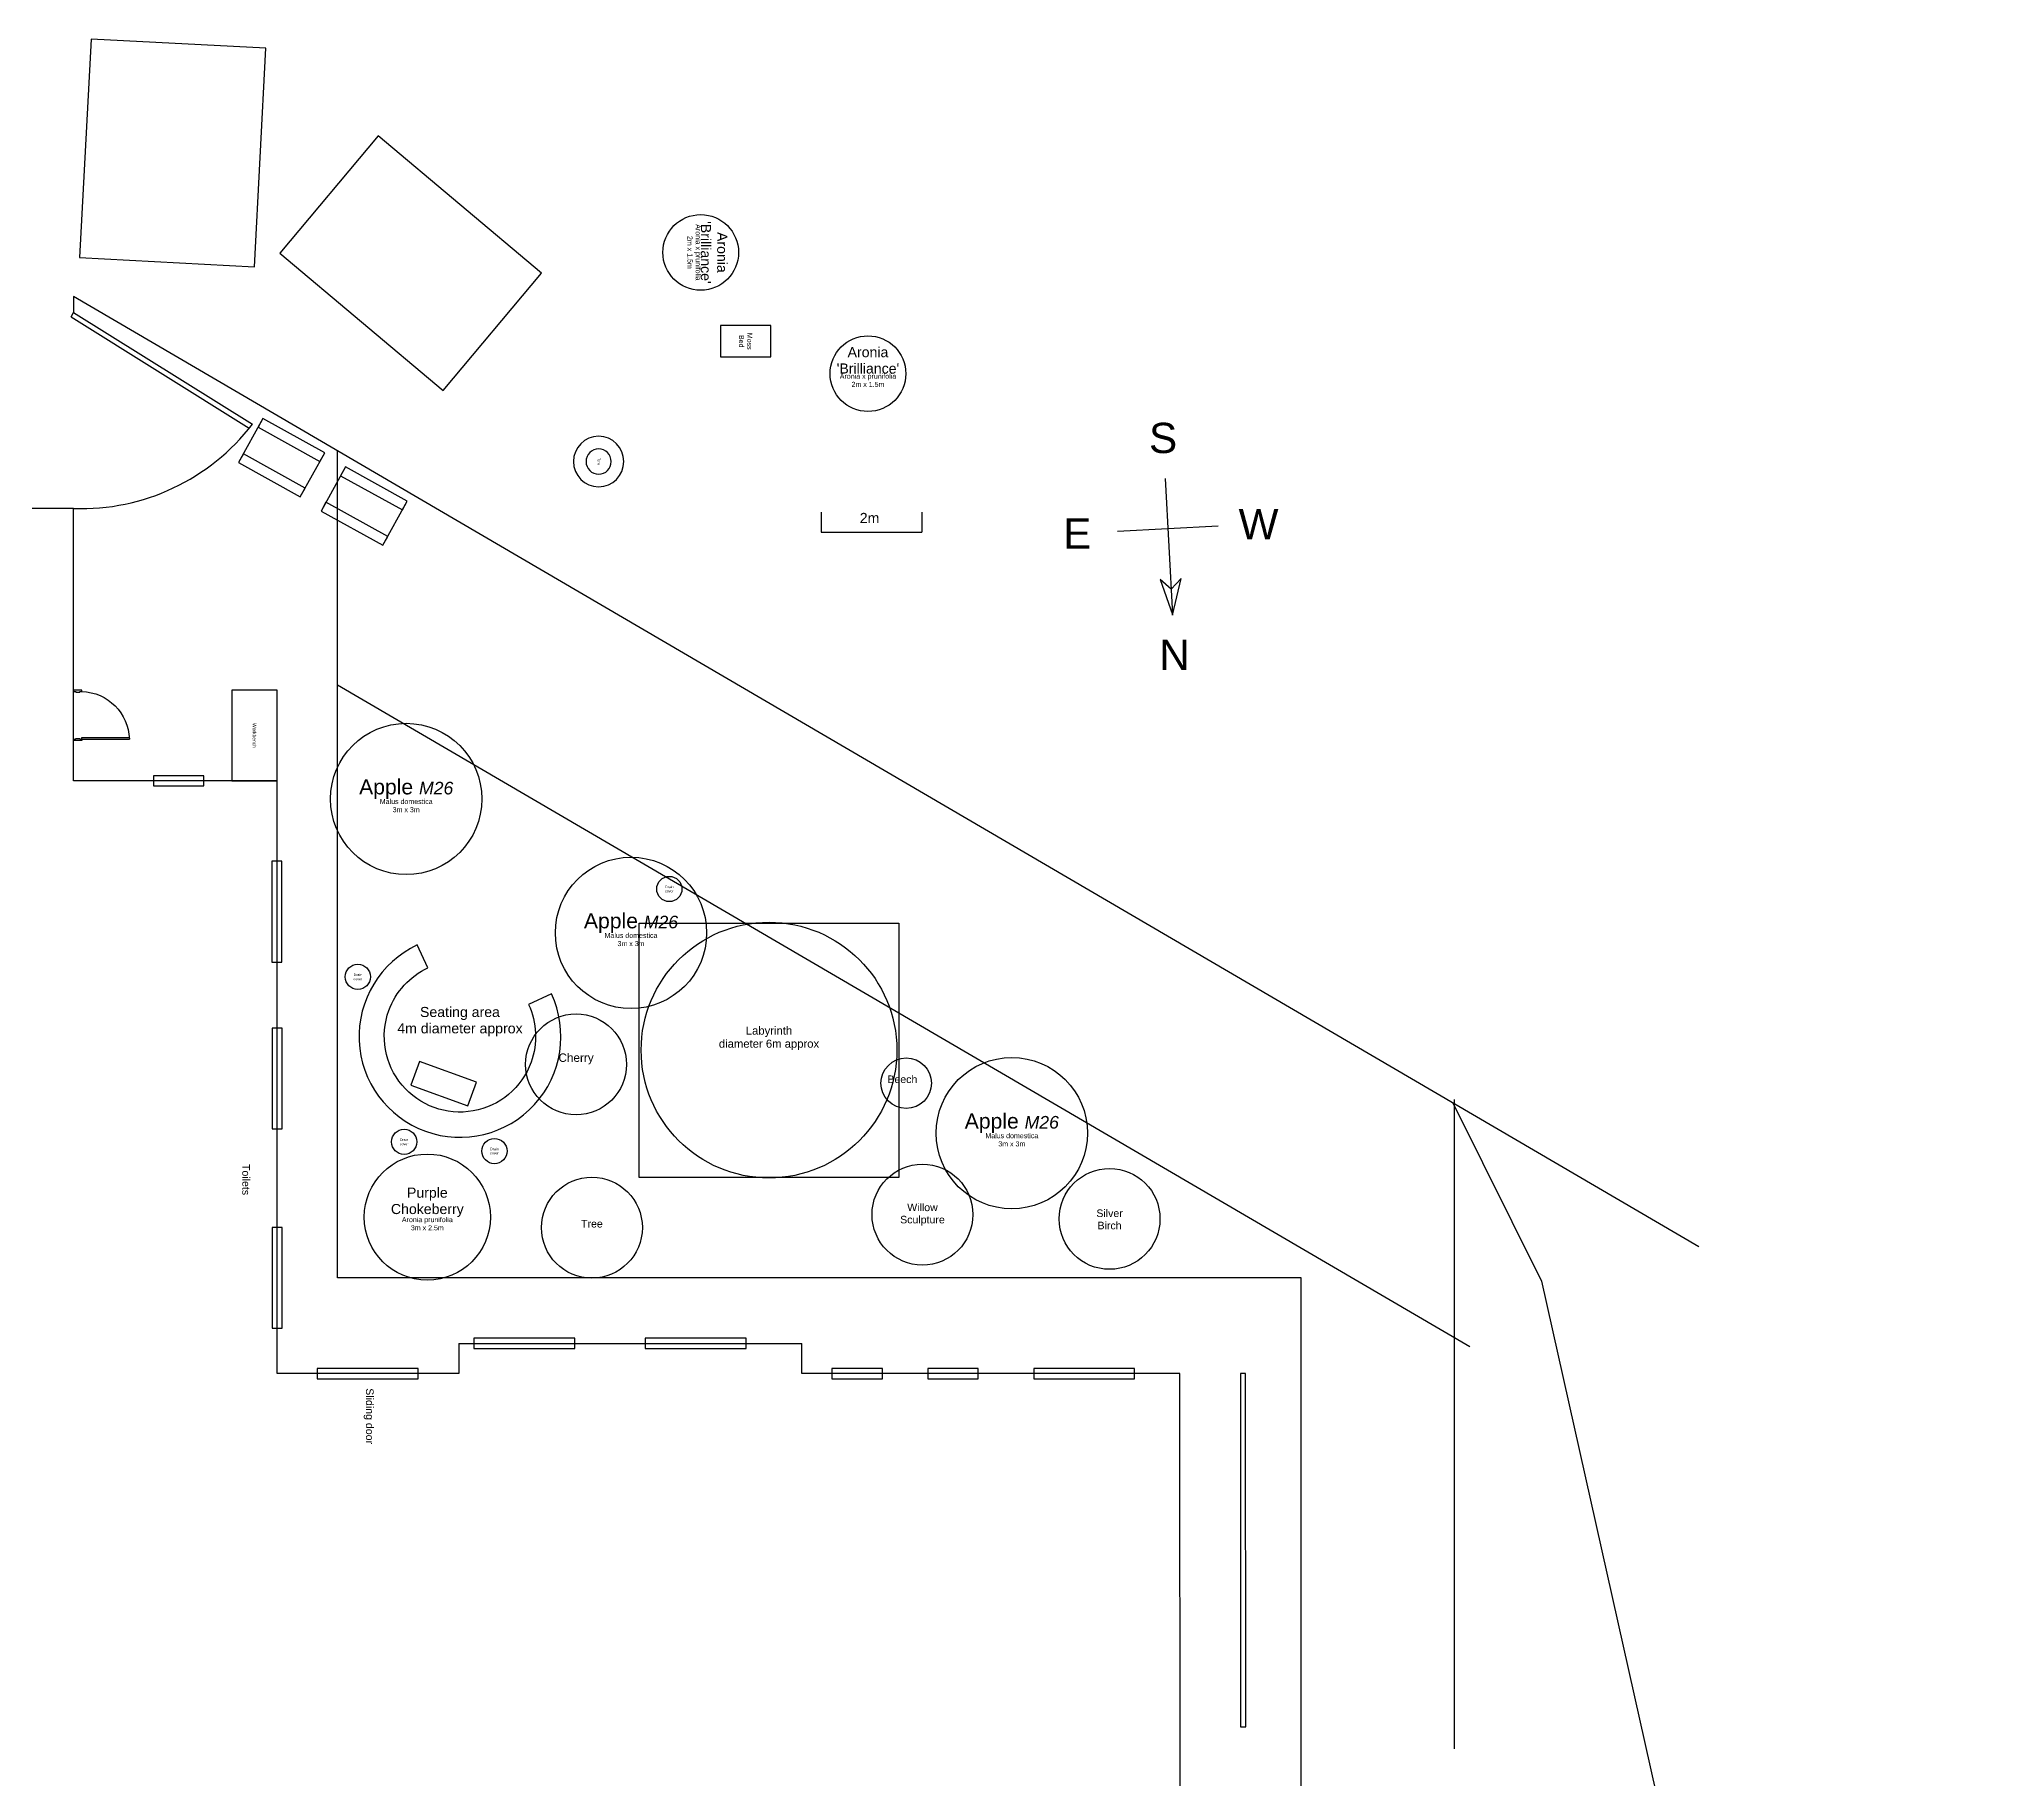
# Model space of a CAD drawing. Header units: metres. Extents: x -90.6 to -17.4, y -58.6 to 1.4.
# Drawn here: x -56.09 to -17.36, y -33.12 to 1.37 of the extents above; entities that cross this region are included whole.
import ezdxf

# ---------------------------------------------------------------- set-up
doc = ezdxf.new("R2010")
doc.units = ezdxf.units.M
doc.layers.get('0').update_dxf_attribs({"lineweight": 25, "true_color": 0xffffff})
for name, color, linetype, lineweight, true_color in [('Areas', 56, 'Continuous', 25, 0x808000), ('Boundary', 1, 'Continuous', 25, 0xff0000), ('Buildings', 30, 'Continuous', 25, 0xff7f00), ('Legend', 40, 'Continuous', 25, 0xffbb00), ('Plant - Shrub', 3, 'Continuous', 25, 0x00ff00), ('Plant - Tree', 3, 'Continuous', 25, 0x00ff00), ('Plant label', 30, 'Continuous', 25, 0xff7f00), ('Remove', 96, 'Continuous', 25, 0x008000), ('Structures', 136, 'Continuous', 25, 0x008080), ('xLabyrinth', 178, 'Continuous', 25, 0x000000)]:
    doc.layers.add(name, color=color, linetype=linetype, lineweight=lineweight, true_color=true_color)
doc.styles.add('textstyle12', font='')
doc.styles.add('textstyle13', font='')
doc.styles.add('textstyle14', font='')
doc.styles.add('textstyle15', font='')
doc.styles.add('textstyle16', font='')
doc.styles.add('textstyle17', font='')
doc.styles.add('textstyle18', font='')
doc.styles.add('textstyle37', font='')
doc.styles.add('textstyle38', font='')
doc.styles.add('textstyle39', font='')
doc.styles.add('textstyle40', font='')
doc.styles.add('textstyle41', font='')
doc.styles.add('textstyle54', font='')
doc.styles.add('textstyle55', font='')
doc.styles.add('textstyle56', font='')
doc.styles.add('textstyle59', font='')
doc.styles.add('textstyle60', font='')
doc.styles.add('textstyle68', font='')
doc.styles.add('textstyle69', font='')
doc.styles.add('textstyle70', font='')
doc.styles.add('textstyle71', font='')
doc.styles.add('textstyle72', font='')
doc.styles.add('textstyle73', font='')
doc.styles.add('textstyle74', font='')
doc.styles.get('textstyle12').set_extended_font_data('Arial')
doc.styles.get('textstyle13').set_extended_font_data('Arial')
doc.styles.get('textstyle14').set_extended_font_data('Arial')
doc.styles.get('textstyle15').set_extended_font_data('Arial')
doc.styles.get('textstyle16').set_extended_font_data('Arial')
doc.styles.get('textstyle17').set_extended_font_data('Arial')
doc.styles.get('textstyle18').set_extended_font_data('Arial')
doc.styles.get('textstyle37').set_extended_font_data('Arial')
doc.styles.get('textstyle38').set_extended_font_data('Arial')
doc.styles.get('textstyle39').set_extended_font_data('Arial')
doc.styles.get('textstyle40').set_extended_font_data('Arial')
doc.styles.get('textstyle41').set_extended_font_data('Arial')
doc.styles.get('textstyle54').set_extended_font_data('Arial')
doc.styles.get('textstyle55').set_extended_font_data('Arial')
doc.styles.get('textstyle56').set_extended_font_data('Arial')
doc.styles.get('textstyle59').set_extended_font_data('Arial')
doc.styles.get('textstyle60').set_extended_font_data('Arial')
doc.styles.get('textstyle68').set_extended_font_data('Arial')
doc.styles.get('textstyle69').set_extended_font_data('Arial')
doc.styles.get('textstyle70').set_extended_font_data('Arial')
doc.styles.get('textstyle71').set_extended_font_data('Arial')
doc.styles.get('textstyle72').set_extended_font_data('Arial')
doc.styles.get('textstyle73').set_extended_font_data('Arial')
doc.styles.get('textstyle74').set_extended_font_data('Arial')
picture_1 = doc.add_image_def('image1.png', size_in_pixel=(1216, 1191))

# ---------------------------------------------------------------- blocks, each defined once
blk = doc.blocks.new('Tree - Malus domestica M26')
at = {"layer": 'Plant - Tree'}
blk.add_circle((0, 0), 1.5, dxfattribs=at)
at = {"layer": 'Plant - Tree', "insert": (0, 0), "char_height": 0.3, "attachment_point": 8, "line_spacing_factor": 0.971628, "style": 'textstyle60'}
blk.add_mtext('\\c32767;Apple \\fArial|b0|i1|c0|p0;\\H0.25;M26', dxfattribs=at)
at = {"layer": 'Plant label', "insert": (0, 0), "char_height": 0.1, "attachment_point": 2, "line_spacing_factor": 0.971628, "style": 'textstyle59'}
blk.add_mtext('\\c32767;Malus domestica\\P3m x 3m', dxfattribs=at)
blk = doc.blocks.new('Picnic table kids')
at = {"layer": 'Structures', "flags": 128}
for points in [[(0, 0.8), (1.4, 0.8), (1.4, 1), (0, 1)], [(0, 0), (1.4, 0), (1.4, 1), (0, 1)], [(0, 0), (1.4, 0), (1.4, 0.2), (0, 0.2)]]:
    blk.add_lwpolyline(points, close=True, dxfattribs=at)
blk = doc.blocks.new('Drain cover')
at = {"layer": 'Structures'}
blk.add_circle((0, 0), 0.25, dxfattribs=at)
at = {"layer": 'Structures', "color": 30, "true_color": 0xff7f00, "insert": (0, 0), "char_height": 0.05, "attachment_point": 5, "style": 'textstyle12'}
blk.add_mtext('Drain\\Pcover', dxfattribs=at)
blk = doc.blocks.new('Structure - window')
at = {"layer": 'Structures', "flags": 128}
blk.add_lwpolyline([(0, -0.1), (1, -0.1), (1, 0.1), (0, 0.1)], close=True, dxfattribs=at)
blk = doc.blocks.new('Gate')
at = {"layer": 'Structures'}
for p, q in [((0.006, 0.112), (-3.418, 2.509)), ((0.063, 0.194), (-3.352, 2.585)), ((0, 0), (0.006, 0.112)), ((0.063, 0.194), (0.006, 0.112))]:
    blk.add_line(p, q, dxfattribs=at)
blk.add_arc((-0.158, -0.281), 4.292, 85.0891, 139.4353, dxfattribs=at)
blk = doc.blocks.new('door')
at = {"layer": 'Structures'}
for p, q in [((0.028, 0.16), (0.028, 1.104)), ((0.06, 0.16), (0.06, 1.103)), ((0, 0.16), (0, 0)), ((0.028, 0.16), (0, 0.16)), ((0.028, 0.12), (0.028, 0.16)), ((0.04, 0.12), (0.028, 0.12)), ((0.028, 0), (0.028, 0.04)), ((0.028, 0.04), (0.04, 0.04)), ((0.04, 0.04), (0.04, 0.12)), ((0, 0), (0.028, 0))]:
    blk.add_line(p, q, dxfattribs=at)
blk.add_lwpolyline([(0.028, 0.16), (0.06, 0.16)], dxfattribs=at)
blk.add_lwpolyline([(1, 0.16), (1, 0), (0.972, 0), (0.972, 0.04), (0.96, 0.04), (0.96, 0.12), (0.972, 0.12), (0.972, 0.16)], close=True, dxfattribs=at)
blk.add_arc((-0.001, 0.131), 0.974, 1.7273, 88.2727, dxfattribs=at)
blk = doc.blocks.new('Tyre')
at = {"layer": 'Structures', "flags": 128}
for points in [[(-0.5, 0, 1), (0.5, 0, 1)], [(-0.25, 0, 1), (0.25, 0, 1)]]:
    blk.add_lwpolyline(points, format="xyb", close=True, dxfattribs=at)
at = {"layer": 'Structures', "color": 30, "true_color": 0xff7f00, "insert": (0, 0), "char_height": 0.05, "attachment_point": 5, "style": 'textstyle68'}
blk.add_mtext('Tyre', dxfattribs=at)
blk = doc.blocks.new('Workbench')
at = {"layer": 'Structures', "flags": 128}
blk.add_lwpolyline([(-1.8, -0.9), (0, -0.9), (0, 0), (-1.8, 0)], close=True, dxfattribs=at)
at = {"layer": 'Structures', "color": 30, "true_color": 0xff7f00, "insert": (-0.9, -0.45), "char_height": 0.07, "attachment_point": 5, "style": 'textstyle69'}
blk.add_mtext('Workbench', dxfattribs=at)
blk = doc.blocks.new('Legend')
at = {"layer": 'Legend'}
for p, q in [((-1, 0), (1, 0)), ((4.852, -0.586), (4.873, -0.186)), ((6.871, -0.291), (4.873, -0.186)), ((6.85, -0.691), (6.871, -0.291))]:
    blk.add_line(p, q, dxfattribs=at)
for points in [[(-0.004, 1.2), (0.202, 0.994), (0, 1.7), (-0.004, 1.713), (-0.209, 0.994), (-0.004, 1.2)], [(0, -1), (0, 1.7)]]:
    blk.add_lwpolyline(points, dxfattribs=at)
at = {"layer": 'Legend', "rotation": 177}
for s, insert, char_height, attachment_point, style in [('N', (0, 2.5), 0.6, 5, 'textstyle15'), ('W', (-1.8, 0), 0.6, 5, 'textstyle16'), ('E', (1.8, 0), 0.6, 5, 'textstyle17'), ('2m', (5.89, -0.625), 0.2, 2, 'textstyle14'), ('S', (0, -1.8), 0.6, 5, 'textstyle18')]:
    blk.add_mtext(s, dxfattribs=dict(at, insert=insert, char_height=char_height, attachment_point=attachment_point, style=style))
blk = doc.blocks.new('Structure - Willow Sculpture')
at = {"layer": 'Plant - Shrub', "lineweight": -2}
blk.add_circle((0, 0), 1, dxfattribs=at)
at = {"layer": 'Structures', "insert": (0, 0), "char_height": 0.15, "attachment_point": 5, "line_spacing_factor": 0.971628, "style": 'textstyle55'}
blk.add_mtext('\\c32767;Willow\\PSculpture', dxfattribs=at)
blk = doc.blocks.new('Structure - Moss Bed')
at = {"layer": 'Structures', "flags": 128}
blk.add_lwpolyline([(-0.309, -0.5), (0.309, -0.5), (0.309, 0.5), (-0.309, 0.5)], close=True, dxfattribs=at)
at = {"layer": 'Structures', "insert": (0, 0), "char_height": 0.1, "attachment_point": 5, "line_spacing_factor": 0.971628, "style": 'textstyle54'}
blk.add_mtext('\\c32767;Moss\\PBed', dxfattribs=at)
blk = doc.blocks.new('Shrub - Aronia x prunifolia')
at = {"layer": 'Plant - Shrub'}
blk.add_circle((0, 0), 0.75, dxfattribs=at)
at = {"layer": 'Plant - Shrub', "insert": (0, 0), "char_height": 0.2, "attachment_point": 8, "line_spacing_factor": 0.971628, "style": 'textstyle41'}
blk.add_mtext("\\c32767;Aronia\\P'Brilliance'", dxfattribs=at)
at = {"layer": 'Plant label', "insert": (0, 0), "char_height": 0.1, "attachment_point": 2, "line_spacing_factor": 0.971628, "style": 'textstyle40'}
blk.add_mtext('\\c32767;Aronia x prunifolia\\P2m x 1.5m', dxfattribs=at)
blk = doc.blocks.new('Tree')
at = {"layer": 'Remove', "lineweight": -2}
blk.add_circle((0, 0), 1, dxfattribs=at)
at = {"layer": 'Remove', "insert": (0, 0), "char_height": 0.15, "attachment_point": 8, "line_spacing_factor": 0.971628, "style": 'textstyle56'}
blk.add_mtext('\\c32767;Tree', dxfattribs=at)
blk = doc.blocks.new('Bench - seating area')
at = {"layer": 'Structures'}
for p, q in [((1.2, 0.5), (0, 0.5)), ((0, 0.5), (0, 0)), ((1.2, 0), (1.2, 0.5)), ((0, 0), (1.2, 0))]:
    blk.add_line(p, q, dxfattribs=at)
blk = doc.blocks.new('Seating area')
at = {"layer": 'Structures', "flags": 128}
blk.add_lwpolyline([(1.813, 0.846), (1.36, 0.634, -0.198912), (1.41, -0.513, -1), (-1.41, 0.513, -0.198912), (-0.634, 1.36), (-0.846, 1.813, 2.414214)], format="xyb", close=True, dxfattribs=at)
at = {"layer": 'Structures', "rotation": 340.0000000000001}
blk.add_blockref('Bench - seating area', (-0.971, -0.968), dxfattribs=at)
at = {"layer": 'Structures', "insert": (0, 0), "char_height": 0.2, "attachment_point": 8, "line_spacing_factor": 0.971628, "style": 'textstyle37'}
blk.add_mtext('\\c32767;Seating area\\P4m diameter approx', dxfattribs=at)
blk = doc.blocks.new('Labyrinth')
at = {"layer": 'xLabyrinth', "color": 1, "true_color": 0xff0000}
blk.add_circle((0, 0), 3.168, dxfattribs=at)
at = {"layer": 'Structures', "insert": (0, 0), "char_height": 0.2, "attachment_point": 8, "line_spacing_factor": 0.971628, "style": 'textstyle13'}
blk.add_mtext('\\c32767;Labyrinth\\Pdiameter 6m approx', dxfattribs=at)
at = {"layer": 'Structures'}
image = blk.add_image(picture_1, insert=(-3.217, -3.158), size_in_units=(6.434, 6.302), dxfattribs=at)
image.dxf.flags = 7
blk = doc.blocks.new('Shrub - Aronia prunifolia')
at = {"layer": 'Plant - Shrub'}
blk.add_circle((0, 0), 1.25, dxfattribs=at)
at = {"layer": 'Plant - Shrub', "insert": (0, 0), "char_height": 0.2, "attachment_point": 8, "line_spacing_factor": 0.971628, "style": 'textstyle39'}
blk.add_mtext('\\c32767;Purple \\PChokeberry', dxfattribs=at)
at = {"layer": 'Plant label', "insert": (0, 0), "char_height": 0.1, "attachment_point": 2, "line_spacing_factor": 0.971628, "style": 'textstyle38'}
blk.add_mtext('\\c32767;Aronia prunifolia\\P3m x 2.5m', dxfattribs=at)

msp = doc.modelspace()

# ---------------------------------------------------------------- linework, layer by layer
at = {"layer": 'Areas'}
for p, q in [((-50.174, -23.181), (-50.174, -6.791)), ((-50.174, -11.424), (-27.727, -24.545)), ((-31.074, -23.18), (-50.174, -23.181)), ((-31.07, -36.053), (-31.074, -23.18))]:
    msp.add_line(p, q, dxfattribs=at)
at = {"layer": 'Boundary'}
msp.add_line((-23.187, -22.566), (-55.408, -3.731), dxfattribs=at)
at = {"layer": 'Boundary', "flags": 128}
msp.add_lwpolyline([(-28.067, -19.713), (-26.305, -23.251), (-24.038, -33.376), (-20.289, -45.091), (-18.71, -49.506), (-17.356, -53.212)], dxfattribs=at)
at = {"layer": 'Buildings'}
for p, q in [((-55.408, -3.731), (-55.408, -3.931)), ((-55.408, -7.931), (-64.736, -7.931)), ((-55.408, -13.331), (-55.408, -7.931)), ((-51.374, -13.331), (-55.408, -13.331)), ((-51.374, -25.081), (-51.374, -13.331)), ((-47.774, -24.481), (-40.974, -24.481)), ((-47.774, -24.481), (-47.774, -25.081)), ((-40.974, -25.081), (-40.974, -24.481)), ((-47.774, -25.081), (-51.374, -25.081)), ((-33.474, -25.081), (-40.974, -25.081)), ((-33.47, -36.053), (-33.474, -25.081))]:
    msp.add_line(p, q, dxfattribs=at)
at = {"layer": 'Buildings', "flags": 128}
for points in [[(-51.597, 1.193), (-55.063, 1.375), (-55.29, -2.958), (-51.824, -3.139)], [(-46.131, -3.264), (-49.371, -0.545), (-51.323, -2.871), (-48.083, -5.59)], [(-32.271, -32.081), (-32.171, -32.081), (-32.174, -25.081), (-32.274, -25.081)]]:
    msp.add_lwpolyline(points, close=True, dxfattribs=at)
at = {"layer": 'Plant - Tree', "lineweight": -2}
msp.add_circle((-45.447, -18.951), 1, dxfattribs=at)
at = {"layer": 'Remove', "lineweight": -2}
for centre, radius in [((-38.902, -19.323), 0.5), ((-34.87, -22.013), 1)]:
    msp.add_circle(centre, radius, dxfattribs=at)
at = {"layer": 'Structures'}
msp.add_line((-28.028, -32.516), (-28.032, -19.644), dxfattribs=at)

# ---------------------------------------------------------------- block references
for name, p in [('Tree - Malus domestica M26', (-48.815, -13.689)), ('Tree - Malus domestica M26', (-44.358, -16.344)), ('Tree - Malus domestica M26', (-36.808, -20.314)), ('Shrub - Aronia prunifolia', (-48.396, -21.978)), ('Tree', (-45.133, -22.187))]:
    msp.add_blockref(name, p)
at = {"layer": 'Areas'}
for name, p, rotation in [('Tyre', (-45, -7), 270), ('Structure - window', (-52.826, -13.331), 180.0000000000002)]:
    msp.add_blockref(name, p, dxfattribs=dict(at, rotation=rotation))
for p in [(-49.774, -17.215), (-48.856, -20.486), (-47.066, -20.669)]:
    msp.add_blockref('Drain cover', p, dxfattribs=at)
at = {"layer": 'Legend', "rotation": 182.9999999999999}
msp.add_blockref('Legend', (-33.714, -8.334), dxfattribs=at)
at = {"layer": 'Legend'}
msp.add_blockref('Structure - Willow Sculpture', (-38.579, -21.929), dxfattribs=at)
at = {"layer": 'Plant - Shrub', "rotation": 270}
msp.add_blockref('Shrub - Aronia x prunifolia', (-42.976, -2.854), dxfattribs=at)
at = {"layer": 'Plant - Shrub'}
msp.add_blockref('Shrub - Aronia x prunifolia', (-39.66, -5.258), dxfattribs=at)
at = {"layer": 'Plant - Tree', "rotation": 151}
msp.add_blockref('Picnic table kids', (-48.793, -7.785), dxfattribs=at)
at = {"layer": 'Structures'}
for name, p, rotation in [('Gate', (-55.408, -3.931), 183.0000000000001), ('Structure - Moss Bed', (-42.086, -4.615), 270), ('Picnic table kids', (-50.43, -6.825), 151), ('Workbench', (-51.374, -13.331), 270), ('Structure - window', (-39.374, -25.081), 180.0000000000002), ('Structure - window', (-37.474, -25.081), 180.0000000000002)]:
    msp.add_blockref(name, p, dxfattribs=dict(at, rotation=rotation))
at = {"layer": 'Structures', "yscale": -1, "rotation": 90.00000000000009}
msp.add_blockref('door', (-55.408, -12.531), dxfattribs=at)
at = {"layer": 'Structures', "xscale": 2}
for p, rotation in [((-51.379, -16.925), 90.00000000000009), ((-51.374, -20.231), 90.00000000000009), ((-51.374, -24.181), 90.00000000000009), ((-42.074, -24.481), 180.0000000000002), ((-48.578, -25.081), 180.0000000000002), ((-34.374, -25.081), 180.0000000000002)]:
    msp.add_blockref('Structure - window', p, dxfattribs=dict(at, rotation=rotation))
at = {"layer": 'Structures'}
for name, p in [('Drain cover', (-43.598, -15.474)), ('Seating area', (-47.749, -18.396))]:
    msp.add_blockref(name, p, dxfattribs=at)
at = {"layer": 'Structures', "xscale": 0.8, "yscale": 0.8}
msp.add_blockref('Labyrinth', (-41.622, -18.668), dxfattribs=at)
at = {"layer": 'Structures', "xscale": 2}
msp.add_blockref('Structure - window', (-47.474, -24.481), dxfattribs=at)

# ---------------------------------------------------------------- texts
at = {"layer": 'Buildings', "char_height": 0.15, "attachment_point": 8, "rotation": 270, "line_spacing_factor": 0.971628}
for s, insert, style in [('\\c32767;Toilets', (-52.067, -21.234), 'textstyle74'), ('\\c32767;Sliding door', (-49.657, -25.924), 'textstyle73')]:
    msp.add_mtext(s, dxfattribs=dict(at, insert=insert, style=style))
at = {"layer": 'Plant - Tree', "insert": (-45.447, -18.951), "char_height": 0.2, "attachment_point": 8, "line_spacing_factor": 0.971628, "style": 'textstyle72'}
msp.add_mtext('\\c32767;\\H0.166667;Cherry', dxfattribs=at)
at = {"layer": 'Remove', "char_height": 0.15, "attachment_point": 8, "line_spacing_factor": 0.971628}
for s, insert, style in [('\\c32767;Beech', (-38.978, -19.323), 'textstyle71'), ('\\c32767;Silver\\PBirch', (-34.87, -22.222), 'textstyle70')]:
    msp.add_mtext(s, dxfattribs=dict(at, insert=insert, style=style))

doc.saveas('drawing.dxf')
